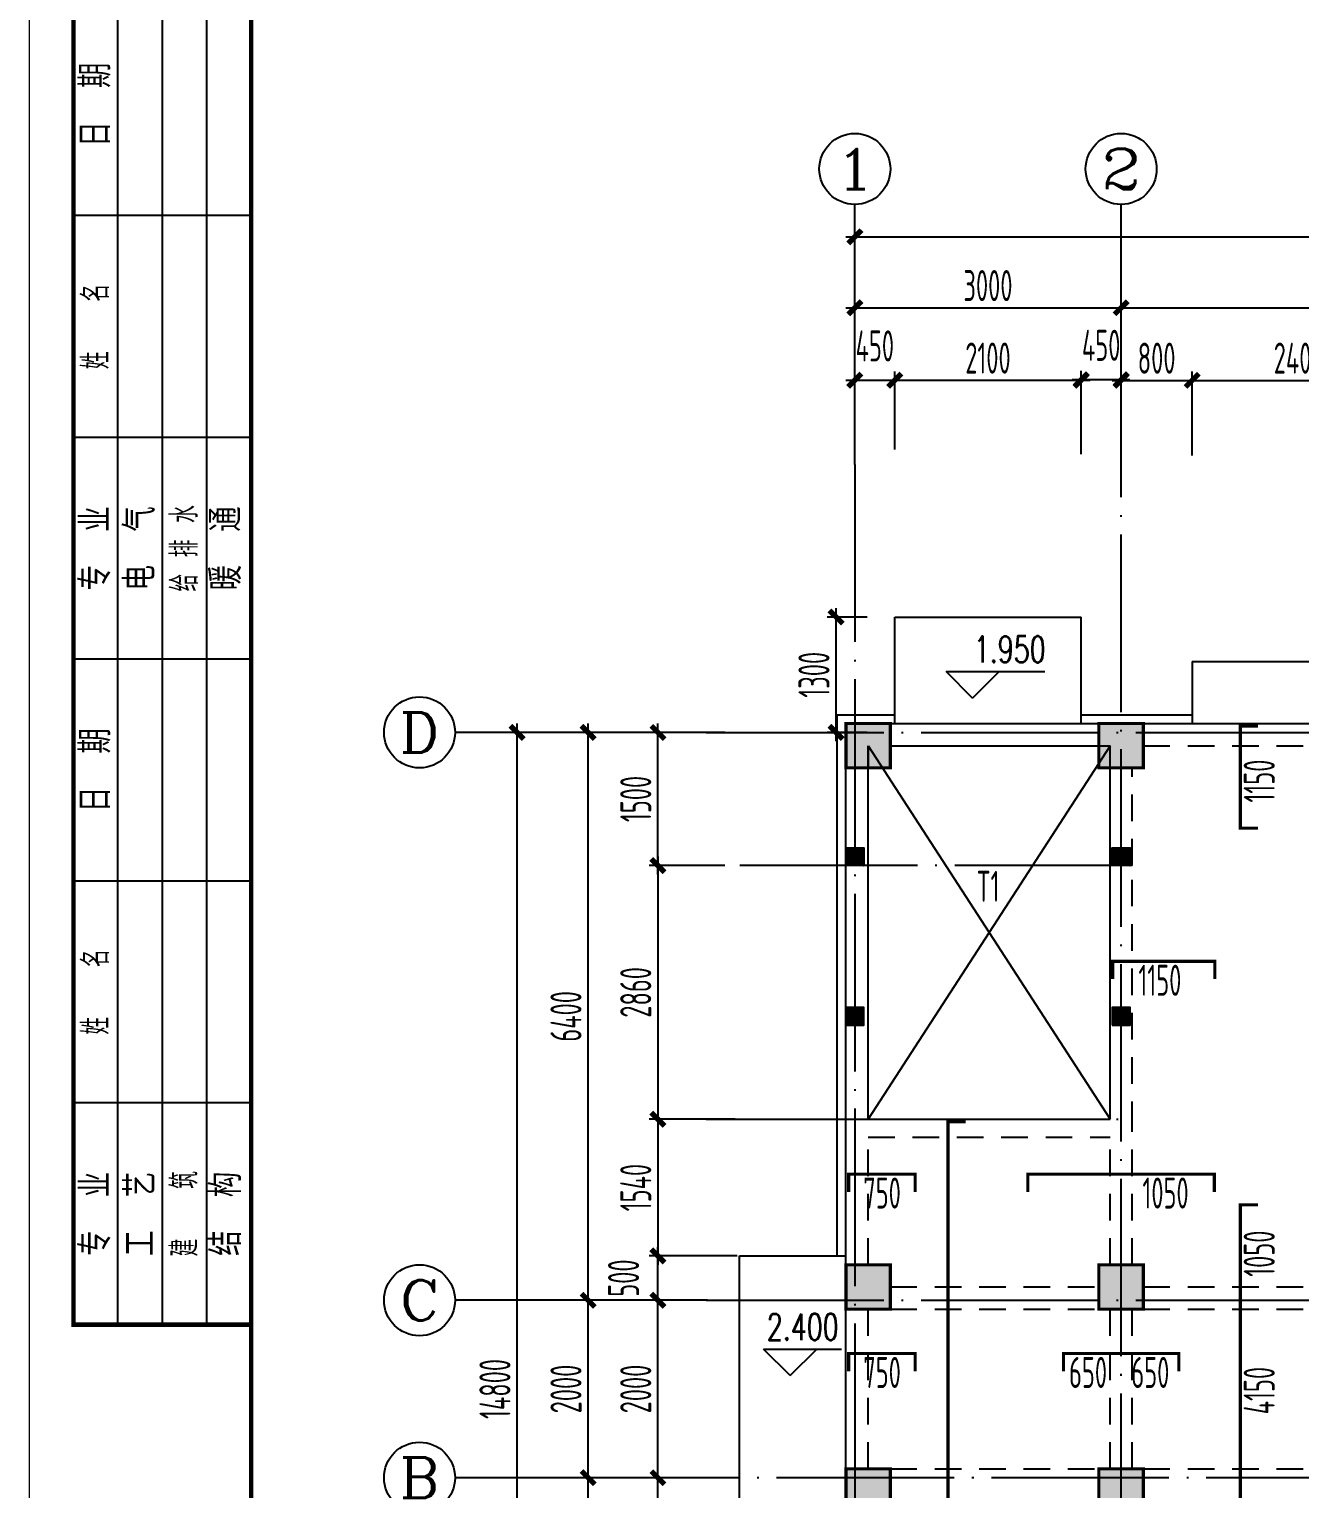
# Model space of a CAD drawing. Extents: x -472319 to -112444, y -516749 to -5704.
# Drawn here: x -311995 to -297681, y -56256 to -39805 of the extents above; entities that cross this region are included whole.
import ezdxf
from ezdxf.enums import TextEntityAlignment as Align

# ---------------------------------------------------------------- set-up
doc = ezdxf.new("R2010")
doc.units = 0
doc.header["$LTSCALE"] = 100
doc.header["$MEASUREMENT"] = 0
for name, pattern in [('3', [5, 3, -2]), ('CENTER', [2, 1.25, -0.25, 0.25, -0.25]), ('DOTE', [2.42, 2, -0.2, 0.02, -0.2])]:
    doc.linetypes.add(name, pattern=pattern)
for name, color, linetype in [('1301', 24, 'Continuous'), ('1305', 1, 'Continuous'), ('1306', 94, 'Continuous'), ('1307', 7, 'Continuous'), ('AXIS', 3, 'Continuous'), ('AXIS_TEXT', 7, 'Continuous'), ('COLUMN', 9, 'Continuous'), ('DIM_ELEV', 3, 'Continuous'), ('DOTE', 1, 'CENTER'), ('FRAME', 3, 'Continuous'), ('PUB_TEXT', 7, 'Continuous'), ('S_BEAM', 4, 'Continuous'), ('S_BEAMDASH', 134, '3'), ('S_CL', 2, 'Continuous'), ('填充', 8, 'Continuous'), ('第三道尺寸线', 4, 'Continuous'), ('零厚板', 7, 'Continuous')]:
    doc.layers.add(name, color=color, linetype=linetype)
doc.styles.add('_TCH_AXIS', font='COMPLEX', dxfattribs={"bigfont": 'GBCBIG'})
doc.styles.add('_TCH_DIM', font='SIMPLEX', dxfattribs={"bigfont": 'GBCBIG'})
doc.styles.add('COMPLEX', font='COMPLEX')
doc.styles.add('dxfs', font='txt.shx', dxfattribs={"width": 0.7, "bigfont": 'dxfs.shx'})
doc.styles.add('HZ', font='tssdeng.shx', dxfattribs={"width": 0.6, "height": 350, "bigfont": 'a.shx'})
doc.styles.get("Standard").update_dxf_attribs({"font": 'tssdeng.shx', "width": 0.6, "bigfont": 'a.shx'})
doc.dimstyles.new('DIMN', dxfattribs={"dimtxt": 350, "dimasz": 150, "dimexe": 100, "dimexo": 100, "dimgap": 75, "dimtad": 1, "dimdec": 0, "dimzin": 0, "dimdsep": 46, "dimtxsty": 'HZ', "dimblk": 'ARCHTICK', "dimcen": 0.09, "dimdle": 100, "dimclrd": 3, "dimclre": 3, "dimclrt": 7, "dimazin": 2, "dimtfac": 1, "dimtdec": 0, "dimtmove": 2, "dimatfit": 3, "dimldrblk": 'ARCHTICK', "dimfxl": 1, "dimtolj": 1, "dimtzin": 0, "dimarcsym": 0})

# ---------------------------------------------------------------- blocks, each defined once
blk = doc.blocks.new('_ArchTick')
at = {"color": 0, "linetype": 'ByBlock', "const_width": 0.4}
blk.add_lwpolyline([(-0.5, -0.5), (0.5, 0.5)], dxfattribs=at)
blk = doc.blocks.new('*D564')
at = {"layer": 'AXIS', "color": 3, "lineweight": -2, "transparency": 16777216}
for p, q in [((-302694, -44611), (-302694, -42845)), ((-299694, -44611), (-299694, -42845)), ((-302794, -42945), (-299594, -42945))]:
    blk.add_line(p, q, dxfattribs=at)
at = {"layer": 'Defpoints', "color": 0, "transparency": 16777216}
for p in [(-299694, -42945), (-302694, -44711), (-299694, -44711)]:
    blk.add_point(p, dxfattribs=at)
at = {"layer": 'AXIS', "color": 3, "lineweight": -2, "transparency": 16777216, "xscale": 150, "yscale": 150, "zscale": 150, "rotation": 180}
blk.add_blockref('_ArchTick', (-302694, -42945), dxfattribs=at)
at = {"layer": 'AXIS', "color": 3, "lineweight": -2, "transparency": 16777216, "xscale": 150, "yscale": 150, "zscale": 150}
blk.add_blockref('_ArchTick', (-299694, -42945), dxfattribs=at)
at = {"layer": 'AXIS', "color": 7, "transparency": 16777216, "insert": (-301194, -42695), "char_height": 350, "attachment_point": 5, "style": 'HZ'}
blk.add_mtext('\\A1;3000', dxfattribs=at)
blk = doc.blocks.new('*D565')
at = {"layer": 'AXIS', "color": 3, "lineweight": -2, "transparency": 16777216}
for p, q in [((-299694, -44611), (-299694, -42845)), ((-292394, -44611), (-292394, -42845)), ((-299794, -42945), (-292294, -42945))]:
    blk.add_line(p, q, dxfattribs=at)
at = {"layer": 'Defpoints', "color": 0, "transparency": 16777216}
for p in [(-292394, -42945), (-299694, -44711), (-292394, -44711)]:
    blk.add_point(p, dxfattribs=at)
at = {"layer": 'AXIS', "color": 3, "lineweight": -2, "transparency": 16777216, "xscale": 150, "yscale": 150, "zscale": 150, "rotation": 180}
blk.add_blockref('_ArchTick', (-299694, -42945), dxfattribs=at)
at = {"layer": 'AXIS', "color": 3, "lineweight": -2, "transparency": 16777216, "xscale": 150, "yscale": 150, "zscale": 150}
blk.add_blockref('_ArchTick', (-292394, -42945), dxfattribs=at)
at = {"layer": 'AXIS', "color": 7, "transparency": 16777216, "insert": (-296044, -42695), "char_height": 350, "attachment_point": 5, "style": 'HZ'}
blk.add_mtext('\\A1;7300', dxfattribs=at)
blk = doc.blocks.new('*D574')
at = {"layer": 'AXIS', "color": 3, "lineweight": -2, "transparency": 16777216}
for p, q in [((-302694, -44611), (-302694, -42045)), ((-242894, -44611), (-242894, -42045)), ((-302794, -42145), (-242794, -42145))]:
    blk.add_line(p, q, dxfattribs=at)
at = {"layer": 'Defpoints', "color": 0, "transparency": 16777216}
for p in [(-242894, -42145), (-302694, -44711), (-242894, -44711)]:
    blk.add_point(p, dxfattribs=at)
at = {"layer": 'AXIS', "color": 3, "lineweight": -2, "transparency": 16777216, "xscale": 150, "yscale": 150, "zscale": 150, "rotation": 180}
blk.add_blockref('_ArchTick', (-302694, -42145), dxfattribs=at)
at = {"layer": 'AXIS', "color": 3, "lineweight": -2, "transparency": 16777216, "xscale": 150, "yscale": 150, "zscale": 150}
blk.add_blockref('_ArchTick', (-242894, -42145), dxfattribs=at)
at = {"layer": 'AXIS', "color": 7, "transparency": 16777216, "insert": (-272794, -41895), "char_height": 350, "attachment_point": 5, "style": 'HZ'}
blk.add_mtext('\\A1;59800', dxfattribs=at)
blk = doc.blocks.new('*D575')
at = {"layer": 'AXIS', "color": 3, "lineweight": -2, "transparency": 16777216}
for p, q in [((-305698, -62631), (-305698, -56031)), ((-304468, -56131), (-305798, -56131)), ((-304468, -62531), (-305798, -62531))]:
    blk.add_line(p, q, dxfattribs=at)
at = {"layer": 'Defpoints', "color": 0, "transparency": 16777216}
for p in [(-305698, -56131), (-304368, -56131), (-304368, -62531)]:
    blk.add_point(p, dxfattribs=at)
at = {"layer": 'AXIS', "color": 3, "lineweight": -2, "transparency": 16777216, "xscale": 150, "yscale": 150, "zscale": 150}
for p, rotation in [((-305698, -56131), 90), ((-305698, -62531), 270)]:
    blk.add_blockref('_ArchTick', p, dxfattribs=dict(at, rotation=rotation))
at = {"layer": 'AXIS', "color": 7, "transparency": 16777216, "insert": (-305948, -59331), "char_height": 350, "attachment_point": 5, "rotation": 90, "style": 'HZ'}
blk.add_mtext('\\A1;6400', dxfattribs=at)
blk = doc.blocks.new('*D576')
at = {"layer": 'AXIS', "color": 3, "lineweight": -2, "transparency": 16777216}
for p, q in [((-305698, -56231), (-305698, -54031)), ((-304468, -54131), (-305798, -54131)), ((-304468, -56131), (-305798, -56131))]:
    blk.add_line(p, q, dxfattribs=at)
at = {"layer": 'Defpoints', "color": 0, "transparency": 16777216}
for p in [(-305698, -54131), (-304368, -54131), (-304368, -56131)]:
    blk.add_point(p, dxfattribs=at)
at = {"layer": 'AXIS', "color": 3, "lineweight": -2, "transparency": 16777216, "xscale": 150, "yscale": 150, "zscale": 150}
for p, rotation in [((-305698, -54131), 90), ((-305698, -56131), 270)]:
    blk.add_blockref('_ArchTick', p, dxfattribs=dict(at, rotation=rotation))
at = {"layer": 'AXIS', "color": 7, "transparency": 16777216, "insert": (-305948, -55131), "char_height": 350, "attachment_point": 5, "rotation": 90, "style": 'HZ'}
blk.add_mtext('\\A1;2000', dxfattribs=at)
blk = doc.blocks.new('*D577')
at = {"layer": 'AXIS', "color": 3, "lineweight": -2, "transparency": 16777216}
for p, q in [((-305698, -54231), (-305698, -47631)), ((-304468, -47731), (-305798, -47731)), ((-304468, -54131), (-305798, -54131))]:
    blk.add_line(p, q, dxfattribs=at)
at = {"layer": 'Defpoints', "color": 0, "transparency": 16777216}
for p in [(-305698, -47731), (-304368, -47731), (-304368, -54131)]:
    blk.add_point(p, dxfattribs=at)
at = {"layer": 'AXIS', "color": 3, "lineweight": -2, "transparency": 16777216, "xscale": 150, "yscale": 150, "zscale": 150}
for p, rotation in [((-305698, -47731), 90), ((-305698, -54131), 270)]:
    blk.add_blockref('_ArchTick', p, dxfattribs=dict(at, rotation=rotation))
at = {"layer": 'AXIS', "color": 7, "transparency": 16777216, "insert": (-305948, -50931), "char_height": 350, "attachment_point": 5, "rotation": 90, "style": 'HZ'}
blk.add_mtext('\\A1;6400', dxfattribs=at)
blk = doc.blocks.new('*D578')
at = {"layer": 'AXIS', "color": 3, "lineweight": -2, "transparency": 16777216}
for p, q in [((-306498, -62631), (-306498, -47631)), ((-304468, -47731), (-306598, -47731)), ((-304468, -62531), (-306598, -62531))]:
    blk.add_line(p, q, dxfattribs=at)
at = {"layer": 'Defpoints', "color": 0, "transparency": 16777216}
for p in [(-306498, -47731), (-304368, -47731), (-304368, -62531)]:
    blk.add_point(p, dxfattribs=at)
at = {"layer": 'AXIS', "color": 3, "lineweight": -2, "transparency": 16777216, "xscale": 150, "yscale": 150, "zscale": 150}
for p, rotation in [((-306498, -47731), 90), ((-306498, -62531), 270)]:
    blk.add_blockref('_ArchTick', p, dxfattribs=dict(at, rotation=rotation))
at = {"layer": 'AXIS', "color": 7, "transparency": 16777216, "insert": (-306748, -55131), "char_height": 350, "attachment_point": 5, "rotation": 90, "style": 'HZ'}
blk.add_mtext('\\A1;14800', dxfattribs=at)
blk = doc.blocks.new('_AXISO')
blk.add_circle((0, 0), 0.5)
at = {"layer": 'AXIS_TEXT', "style": 'COMPLEX', "width": 1.041667}
blk.add_attdef('A', text='', height=0.56, dxfattribs=at).set_placement((-0.25, -0.28), (0.25, -0.28), align=Align.FIT)
blk = doc.blocks.new('*D603')
at = {"layer": '1301', "color": 3, "lineweight": -2, "transparency": 16777216}
for p, q in [((-304041, -52091), (-305012, -52091)), ((-304912, -51991), (-304912, -53731)), ((-304019, -53631), (-305012, -53631))]:
    blk.add_line(p, q, dxfattribs=at)
at = {"layer": 'Defpoints', "color": 0, "transparency": 16777216}
for p in [(-303941, -52091), (-304912, -53631), (-303919, -53631)]:
    blk.add_point(p, dxfattribs=at)
at = {"layer": '1301', "color": 3, "lineweight": -2, "transparency": 16777216, "xscale": 150, "yscale": 150, "zscale": 150}
for p, rotation in [((-304912, -52091), 90), ((-304912, -53631), 270)]:
    blk.add_blockref('_ArchTick', p, dxfattribs=dict(at, rotation=rotation))
at = {"layer": '1301', "color": 7, "transparency": 16777216, "insert": (-305162, -52861), "char_height": 350, "attachment_point": 5, "rotation": 90, "style": 'HZ'}
blk.add_mtext('\\A1;1540', dxfattribs=at)
blk = doc.blocks.new('*D646')
at = {"layer": 'Defpoints', "color": 0, "transparency": 16777216}
for p in [(-302904, -46431), (-302454, -46431), (-302454, -47731)]:
    blk.add_point(p, dxfattribs=at)
at = {"layer": '第三道尺寸线', "color": 3, "lineweight": -2, "transparency": 16777216}
for p, q in [((-302904, -47831), (-302904, -46331)), ((-302554, -46431), (-303004, -46431)), ((-302554, -47731), (-303004, -47731))]:
    blk.add_line(p, q, dxfattribs=at)
at = {"layer": '第三道尺寸线', "color": 3, "lineweight": -2, "transparency": 16777216, "xscale": 150, "yscale": 150, "zscale": 150}
for p, rotation in [((-302904, -46431), 90), ((-302904, -47731), 270)]:
    blk.add_blockref('_ArchTick', p, dxfattribs=dict(at, rotation=rotation))
at = {"layer": '第三道尺寸线', "color": 7, "transparency": 16777216, "insert": (-303154, -47081), "char_height": 350, "attachment_point": 5, "rotation": 90, "style": 'HZ'}
blk.add_mtext('\\A1;1300', dxfattribs=at)
blk = doc.blocks.new('*D652')
at = {"layer": 'Defpoints', "color": 0, "transparency": 16777216}
for p in [(-304912, -56131), (-304254, -56131), (-304254, -58731)]:
    blk.add_point(p, dxfattribs=at)
at = {"layer": '第三道尺寸线', "color": 3, "lineweight": -2, "transparency": 16777216}
for p, q in [((-304912, -58831), (-304912, -56031)), ((-304354, -56131), (-305012, -56131)), ((-304354, -58731), (-305012, -58731))]:
    blk.add_line(p, q, dxfattribs=at)
at = {"layer": '第三道尺寸线', "color": 3, "lineweight": -2, "transparency": 16777216, "xscale": 150, "yscale": 150, "zscale": 150}
for p, rotation in [((-304912, -56131), 90), ((-304912, -58731), 270)]:
    blk.add_blockref('_ArchTick', p, dxfattribs=dict(at, rotation=rotation))
at = {"layer": '第三道尺寸线', "color": 7, "transparency": 16777216, "insert": (-305162, -57431), "char_height": 350, "attachment_point": 5, "rotation": 90, "style": 'HZ'}
blk.add_mtext('\\A1;2600', dxfattribs=at)
blk = doc.blocks.new('*D653')
at = {"layer": 'Defpoints', "color": 0, "transparency": 16777216}
for p in [(-304912, -54131), (-304254, -54131), (-304254, -56131)]:
    blk.add_point(p, dxfattribs=at)
at = {"layer": '第三道尺寸线', "color": 3, "lineweight": -2, "transparency": 16777216}
for p, q in [((-304912, -56231), (-304912, -54031)), ((-304354, -54131), (-305012, -54131)), ((-304354, -56131), (-305012, -56131))]:
    blk.add_line(p, q, dxfattribs=at)
at = {"layer": '第三道尺寸线', "color": 3, "lineweight": -2, "transparency": 16777216, "xscale": 150, "yscale": 150, "zscale": 150}
for p, rotation in [((-304912, -54131), 90), ((-304912, -56131), 270)]:
    blk.add_blockref('_ArchTick', p, dxfattribs=dict(at, rotation=rotation))
at = {"layer": '第三道尺寸线', "color": 7, "transparency": 16777216, "insert": (-305162, -55131), "char_height": 350, "attachment_point": 5, "rotation": 90, "style": 'HZ'}
blk.add_mtext('\\A1;2000', dxfattribs=at)
blk = doc.blocks.new('*D654')
at = {"layer": 'Defpoints', "color": 0, "transparency": 16777216}
for p in [(-304912, -53631), (-304254, -53631), (-304254, -54131)]:
    blk.add_point(p, dxfattribs=at)
at = {"layer": '第三道尺寸线', "color": 3, "lineweight": -2, "transparency": 16777216}
for p, q in [((-304912, -54231), (-304912, -53531)), ((-304354, -53631), (-305012, -53631)), ((-304354, -54131), (-305012, -54131))]:
    blk.add_line(p, q, dxfattribs=at)
at = {"layer": '第三道尺寸线', "color": 3, "lineweight": -2, "transparency": 16777216, "xscale": 150, "yscale": 150, "zscale": 150}
for p, rotation in [((-304912, -53631), 90), ((-304912, -54131), 270)]:
    blk.add_blockref('_ArchTick', p, dxfattribs=dict(at, rotation=rotation))
at = {"layer": '第三道尺寸线', "color": 7, "transparency": 16777216, "insert": (-305299, -53881), "char_height": 350, "attachment_point": 5, "rotation": 90, "style": 'HZ'}
blk.add_mtext('\\A1;500', dxfattribs=at)
blk = doc.blocks.new('*D659')
at = {"layer": '1301', "color": 3, "lineweight": -2, "transparency": 16777216}
for p, q in [((-302244, -44526), (-302244, -43662)), ((-300144, -44596), (-300144, -43662)), ((-302344, -43762), (-300044, -43762))]:
    blk.add_line(p, q, dxfattribs=at)
at = {"layer": 'Defpoints', "color": 0, "transparency": 16777216}
for p in [(-300144, -43762), (-302244, -44626), (-300144, -44696)]:
    blk.add_point(p, dxfattribs=at)
at = {"layer": '1301', "color": 3, "lineweight": -2, "transparency": 16777216, "xscale": 150, "yscale": 150, "zscale": 150, "rotation": 180}
blk.add_blockref('_ArchTick', (-302244, -43762), dxfattribs=at)
at = {"layer": '1301', "color": 3, "lineweight": -2, "transparency": 16777216, "xscale": 150, "yscale": 150, "zscale": 150}
blk.add_blockref('_ArchTick', (-300144, -43762), dxfattribs=at)
at = {"layer": '1301', "color": 7, "transparency": 16777216, "insert": (-301194, -43512), "char_height": 350, "attachment_point": 5, "style": 'HZ'}
blk.add_mtext('\\A1;2100', dxfattribs=at)
blk = doc.blocks.new('*D657')
at = {"layer": '1301', "color": 3, "lineweight": -2, "transparency": 16777216}
for p, q in [((-302694, -44526), (-302694, -43662)), ((-302244, -44541), (-302244, -43662)), ((-302794, -43762), (-302144, -43762))]:
    blk.add_line(p, q, dxfattribs=at)
at = {"layer": 'Defpoints', "color": 0, "transparency": 16777216}
for p in [(-302244, -43762), (-302694, -44626), (-302244, -44641)]:
    blk.add_point(p, dxfattribs=at)
at = {"layer": '1301', "color": 3, "lineweight": -2, "transparency": 16777216, "xscale": 150, "yscale": 150, "zscale": 150, "rotation": 180}
blk.add_blockref('_ArchTick', (-302694, -43762), dxfattribs=at)
at = {"layer": '1301', "color": 3, "lineweight": -2, "transparency": 16777216, "xscale": 150, "yscale": 150, "zscale": 150}
blk.add_blockref('_ArchTick', (-302244, -43762), dxfattribs=at)
at = {"layer": '1301', "color": 7, "transparency": 16777216, "insert": (-302469, -43375), "char_height": 350, "attachment_point": 5, "style": 'HZ'}
blk.add_mtext('\\A1;450', dxfattribs=at)
blk = doc.blocks.new('*D658')
at = {"layer": '1301', "color": 3, "lineweight": -2, "transparency": 16777216}
for p, q in [((-300244, -43755), (-299594, -43755)), ((-300144, -44519), (-300144, -43655)), ((-299694, -44534), (-299694, -43655))]:
    blk.add_line(p, q, dxfattribs=at)
at = {"layer": 'Defpoints', "color": 0, "transparency": 16777216}
for p in [(-299694, -43755), (-300144, -44619), (-299694, -44634)]:
    blk.add_point(p, dxfattribs=at)
at = {"layer": '1301', "color": 3, "lineweight": -2, "transparency": 16777216, "xscale": 150, "yscale": 150, "zscale": 150, "rotation": 180}
blk.add_blockref('_ArchTick', (-300144, -43755), dxfattribs=at)
at = {"layer": '1301', "color": 3, "lineweight": -2, "transparency": 16777216, "xscale": 150, "yscale": 150, "zscale": 150}
blk.add_blockref('_ArchTick', (-299694, -43755), dxfattribs=at)
at = {"layer": '1301', "color": 7, "transparency": 16777216, "insert": (-299919, -43368), "char_height": 350, "attachment_point": 5, "style": 'HZ'}
blk.add_mtext('\\A1;450', dxfattribs=at)
blk = doc.blocks.new('*D690')
at = {"layer": '1301', "color": 3, "lineweight": -2, "transparency": 16777216}
for p, q in [((-298894, -44611), (-298894, -43663)), ((-296494, -44611), (-296494, -43663)), ((-298994, -43763), (-296394, -43763))]:
    blk.add_line(p, q, dxfattribs=at)
at = {"layer": 'Defpoints', "color": 0, "transparency": 16777216}
for p in [(-296494, -43763), (-298894, -44711), (-296494, -44711)]:
    blk.add_point(p, dxfattribs=at)
at = {"layer": '1301', "color": 3, "lineweight": -2, "transparency": 16777216, "xscale": 150, "yscale": 150, "zscale": 150, "rotation": 180}
blk.add_blockref('_ArchTick', (-298894, -43763), dxfattribs=at)
at = {"layer": '1301', "color": 3, "lineweight": -2, "transparency": 16777216, "xscale": 150, "yscale": 150, "zscale": 150}
blk.add_blockref('_ArchTick', (-296494, -43763), dxfattribs=at)
at = {"layer": '1301', "color": 7, "transparency": 16777216, "insert": (-297694, -43513), "char_height": 350, "attachment_point": 5, "style": 'HZ'}
blk.add_mtext('\\A1;2400', dxfattribs=at)
blk = doc.blocks.new('*D691')
at = {"layer": '1301', "color": 3, "lineweight": -2, "transparency": 16777216}
for p, q in [((-299694, -44611), (-299694, -43663)), ((-298894, -44611), (-298894, -43663)), ((-299794, -43763), (-298794, -43763))]:
    blk.add_line(p, q, dxfattribs=at)
at = {"layer": 'Defpoints', "color": 0, "transparency": 16777216}
for p in [(-298894, -43763), (-299694, -44711), (-298894, -44711)]:
    blk.add_point(p, dxfattribs=at)
at = {"layer": '1301', "color": 3, "lineweight": -2, "transparency": 16777216, "xscale": 150, "yscale": 150, "zscale": 150, "rotation": 180}
blk.add_blockref('_ArchTick', (-299694, -43763), dxfattribs=at)
at = {"layer": '1301', "color": 3, "lineweight": -2, "transparency": 16777216, "xscale": 150, "yscale": 150, "zscale": 150}
blk.add_blockref('_ArchTick', (-298894, -43763), dxfattribs=at)
at = {"layer": '1301', "color": 7, "transparency": 16777216, "insert": (-299294, -43513), "char_height": 350, "attachment_point": 5, "style": 'HZ'}
blk.add_mtext('\\A1;800', dxfattribs=at)
blk = doc.blocks.new('*D736')
at = {"layer": 'Defpoints', "color": 0, "transparency": 16777216}
for p in [(-304912, -47731), (-304058, -47731), (-304058, -49231)]:
    blk.add_point(p, dxfattribs=at)
at = {"layer": '填充', "color": 3, "lineweight": -2, "transparency": 16777216}
for p, q in [((-304912, -49331), (-304912, -47631)), ((-304158, -47731), (-305012, -47731)), ((-304158, -49231), (-305012, -49231))]:
    blk.add_line(p, q, dxfattribs=at)
at = {"layer": '填充', "color": 3, "lineweight": -2, "transparency": 16777216, "xscale": 150, "yscale": 150, "zscale": 150}
for p, rotation in [((-304912, -47731), 90), ((-304912, -49231), 270)]:
    blk.add_blockref('_ArchTick', p, dxfattribs=dict(at, rotation=rotation))
at = {"layer": '填充', "color": 7, "transparency": 16777216, "insert": (-305162, -48481), "char_height": 350, "attachment_point": 5, "rotation": 90, "style": 'HZ'}
blk.add_mtext('\\A1;1500', dxfattribs=at)
blk = doc.blocks.new('*D737')
at = {"layer": 'Defpoints', "color": 0, "transparency": 16777216}
for p in [(-304158, -49231), (-304912, -52091), (-304158, -52091)]:
    blk.add_point(p, dxfattribs=at)
at = {"layer": '填充', "color": 3, "lineweight": -2, "transparency": 16777216}
for p, q in [((-304912, -49131), (-304912, -52191)), ((-304258, -49231), (-305012, -49231)), ((-304258, -52091), (-305012, -52091))]:
    blk.add_line(p, q, dxfattribs=at)
at = {"layer": '填充', "color": 3, "lineweight": -2, "transparency": 16777216, "xscale": 150, "yscale": 150, "zscale": 150}
for p, rotation in [((-304912, -49231), 90), ((-304912, -52091), 270)]:
    blk.add_blockref('_ArchTick', p, dxfattribs=dict(at, rotation=rotation))
at = {"layer": '填充', "color": 7, "transparency": 16777216, "insert": (-305162, -50661), "char_height": 350, "attachment_point": 5, "rotation": 90, "style": 'HZ'}
blk.add_mtext('\\A1;2860', dxfattribs=at)
blk = doc.blocks.new('A$C20674F94')
at = {"layer": 'FRAME', "lineweight": 18}
blk.add_line((0, 59400), (0, 0), dxfattribs=at)
at = {"layer": 'FRAME'}
blk.add_line((2500, 58400), (2500, 1000), dxfattribs=at)
at = {"layer": 'FRAME', "const_width": 50}
for points in [[(2500, 58400), (500, 58400), (500, 35900), (2500, 35900)], [(2500, 58400), (83100, 58400), (83100, 1000), (2500, 1000), (2500, 58400)]]:
    blk.add_lwpolyline(points, dxfattribs=at)
at = {"layer": 'FRAME'}
for points in [[(1000, 35900), (1000, 58400)], [(1500, 35900), (1500, 58400)], [(2000, 35900), (2000, 58400)], [(2500, 48400), (500, 48400)], [(2500, 45900), (500, 45900)], [(2500, 43400), (500, 43400)], [(2500, 40900), (500, 40900)], [(2500, 38400), (500, 38400)]]:
    blk.add_lwpolyline(points, dxfattribs=at)
at = {"layer": 'FRAME', "char_height": 300, "attachment_point": 5, "rotation": 90, "style": 'dxfs'}
for s, insert, width in [('{\\f宋体|b0|i0|c134|p2;日\\Ftxt.shx,dxfs.shx|c134;  \\f宋体|b0|i0|c134|p2;期}', (750, 49650), 1132.5), ('姓   名', (750, 47150), 1185), ('{\\f宋体|b0|i0|c134|p2;专\\Ftxt.shx,dxfs.shx|c134;  \\f宋体|b0|i0|c134|p2;业}', (750, 44650), 1203.38), ('{\\f宋体|b0|i0|c134|p2;电\\Ftxt.shx,dxfs.shx|c134;  \\f宋体|b0|i0|c134|p2;气}', (1250, 44650), 1182.38), ('给 排 水', (1750, 44650), 1352.62), ('{\\f宋体|b0|i0|c134|p2;暖\\Ftxt.shx,dxfs.shx|c134;  \\f宋体|b0|i0|c134|p2;通}', (2220, 44650), 1200.75), ('{\\f宋体|b0|i0|c134|p2;日\\Ftxt.shx,dxfs.shx|c134;  \\f宋体|b0|i0|c134|p2;期}', (750, 42150), 1132.5), ('姓   名', (750, 39650), 1185), ('{\\f宋体|b0|i0|c134|p2;专\\Ftxt.shx,dxfs.shx|c134;  \\f宋体|b0|i0|c134|p2;业}', (750, 37150), 1203.38), ('{\\f宋体|b0|i0|c134|p2;工\\Ftxt.shx,dxfs.shx|c134;  \\f宋体|b0|i0|c134|p2;艺}', (1250, 37150), 1177.12), ('建   筑', (1750, 37150), 1206), ('{\\f宋体|b0|i0|c134|p2;结\\Ftxt.shx,dxfs.shx|c134;  \\f宋体|b0|i0|c134|p2;构\\P}', (2220, 37150), 1192.88)]:
    blk.add_mtext(s, dxfattribs=dict(at, insert=insert, width=width))

msp = doc.modelspace()

# ---------------------------------------------------------------- hatches: boundary and pattern name
at = {"layer": 'COLUMN'}
h = msp.add_hatch(dxfattribs=at)
h.set_pattern_fill('ANSI31', color=0)
h.set_pattern_definition([(45, (-294031.32863, 136507.10955), (-0.08838834765, 0.08838834765), [])])
h.paths.add_polyline_path([(-302593.829, -49230.89), (-302793.829, -49230.89), (-302793.829, -49030.89), (-302593.829, -49030.89)])
h = msp.add_hatch(dxfattribs=at)
h.set_pattern_fill('ANSI31', color=0)
h.set_pattern_definition([(45, (-297031.32863, 136507.10955), (-0.08838834765, 0.08838834765), [])])
h.paths.add_polyline_path([(-299593.829, -49230.89), (-299793.829, -49230.89), (-299793.829, -49030.89), (-299593.829, -49030.89)])
h = msp.add_hatch(dxfattribs=at)
h.set_pattern_fill('ANSI31', color=0)
h.set_pattern_definition([(45, (-353831.33058, 134707.10809), (-0.08838834765, 0.08838834765), [])])
h.paths.add_polyline_path([(-302793.831, -51030.892), (-302593.831, -51030.892), (-302593.831, -50830.892), (-302793.831, -50830.892)])
h = msp.add_hatch(dxfattribs=at)
h.set_pattern_fill('ANSI31', color=0)
h.set_pattern_definition([(45, (-350831.33058, 134707.10809), (-0.08838834765, 0.08838834765), [])])
h.paths.add_polyline_path([(-299793.831, -51030.892), (-299593.831, -51030.892), (-299593.831, -50830.892), (-299793.831, -50830.892)])
at = {"layer": 'S_CL'}
h = msp.add_hatch(dxfattribs=at)
h.set_pattern_fill('ANSI31', color=256)
h.set_pattern_definition([(45, (110874.16938, 392414.60853), (-0.088388347648, 0.088388347648), [])])
h.paths.add_polyline_path([(-242793.829, -48130.89), (-242793.829, -47630.89), (-243293.829, -47630.89), (-243293.829, -48130.89)])
h.paths.add_polyline_path([(-242793.829, -54230.891), (-242793.829, -53730.891), (-243293.829, -53730.891), (-243293.829, -54230.891)])
h.paths.add_polyline_path([(-242793.829, -56530.891), (-242793.829, -56030.891), (-243293.829, -56030.891), (-243293.829, -56530.891)])
h.paths.add_polyline_path([(-242793.829, -62630.891), (-242793.829, -62130.891), (-243293.829, -62130.891), (-243293.829, -62630.891)])
h.paths.add_polyline_path([(-245643.829, -48130.89), (-245643.829, -47630.89), (-246143.829, -47630.89), (-246143.829, -48130.89)])
h.paths.add_polyline_path([(-245643.829, -54230.891), (-245643.829, -53730.891), (-246143.829, -53730.891), (-246143.829, -54230.891)])
h.paths.add_polyline_path([(-245643.829, -56530.891), (-245643.829, -56030.891), (-246143.829, -56030.891), (-246143.829, -56530.891)])
h.paths.add_polyline_path([(-245643.829, -62630.891), (-245643.829, -62130.891), (-246143.829, -62130.891), (-246143.829, -62630.891)])
h.paths.add_polyline_path([(-252943.829, -48130.89), (-252943.829, -47630.89), (-253443.829, -47630.89), (-253443.829, -48130.89)])
h.paths.add_polyline_path([(-252943.829, -54230.891), (-252943.829, -53730.891), (-253443.829, -53730.891), (-253443.829, -54230.891)])
h.paths.add_polyline_path([(-252943.829, -56530.891), (-252943.829, -56030.891), (-253443.829, -56030.891), (-253443.829, -56530.891)])
h.paths.add_polyline_path([(-252943.829, -62630.891), (-252943.829, -62130.891), (-253443.829, -62130.891), (-253443.829, -62630.891)])
h.paths.add_polyline_path([(-260243.829, -48130.89), (-260243.829, -47630.89), (-260743.829, -47630.89), (-260743.829, -48130.89)])
h.paths.add_polyline_path([(-260243.829, -54230.891), (-260243.829, -53730.891), (-260743.829, -53730.891), (-260743.829, -54230.891)])
h.paths.add_polyline_path([(-260243.829, -56530.891), (-260243.829, -56030.891), (-260743.829, -56030.891), (-260743.829, -56530.891)])
h.paths.add_polyline_path([(-260243.829, -62630.891), (-260243.829, -62130.891), (-260743.829, -62130.891), (-260743.829, -62630.891)])
h.paths.add_polyline_path([(-267543.829, -48130.89), (-267543.829, -47630.89), (-268043.829, -47630.89), (-268043.829, -48130.89)])
h.paths.add_polyline_path([(-267543.829, -54230.891), (-267543.829, -53730.891), (-268043.829, -53730.891), (-268043.829, -54230.891)])
h.paths.add_polyline_path([(-267543.829, -56530.891), (-267543.829, -56030.891), (-268043.829, -56030.891), (-268043.829, -56530.891)])
h.paths.add_polyline_path([(-267543.829, -62630.891), (-267543.829, -62030.891), (-268043.829, -62030.891), (-268043.829, -62630.891)])
h.paths.add_polyline_path([(-270543.829, -48130.89), (-270543.829, -47630.89), (-271043.829, -47630.89), (-271043.829, -48130.89)])
h.paths.add_polyline_path([(-270543.829, -54230.891), (-270543.829, -53730.891), (-271043.829, -53730.891), (-271043.829, -54230.891)])
h.paths.add_polyline_path([(-277543.831, -48230.89), (-277543.831, -47630.89), (-278043.831, -47630.89), (-278043.831, -48230.89)])
h.paths.add_polyline_path([(-277543.831, -54230.891), (-277543.831, -53730.891), (-278043.831, -53730.891), (-278043.831, -54230.891)])
h.paths.add_polyline_path([(-277543.831, -56530.891), (-277543.831, -56030.891), (-278043.831, -56030.891), (-278043.831, -56530.891)])
h.paths.add_polyline_path([(-277543.831, -62630.891), (-277543.831, -62030.891), (-278043.831, -62030.891), (-278043.831, -62630.891)])
h.paths.add_polyline_path([(-284843.831, -48130.89), (-284843.831, -47630.89), (-285343.831, -47630.89), (-285343.831, -48130.89)])
h.paths.add_polyline_path([(-284843.831, -54230.891), (-284843.831, -53730.891), (-285343.831, -53730.891), (-285343.831, -54230.891)])
h.paths.add_polyline_path([(-284843.831, -56530.891), (-284843.831, -56030.891), (-285343.831, -56030.891), (-285343.831, -56530.891)])
h.paths.add_polyline_path([(-284843.831, -62630.891), (-284843.831, -62130.891), (-285343.831, -62130.891), (-285343.831, -62630.891)])
h.paths.add_polyline_path([(-292143.831, -48130.89), (-292143.831, -47630.89), (-292643.831, -47630.89), (-292643.831, -48130.89)])
h.paths.add_polyline_path([(-292143.831, -54230.891), (-292143.831, -53730.891), (-292643.831, -53730.891), (-292643.831, -54230.891)])
h.paths.add_polyline_path([(-292143.831, -56530.891), (-292143.831, -56030.891), (-292643.831, -56030.891), (-292643.831, -56530.891)])
h.paths.add_polyline_path([(-292143.831, -62630.891), (-292143.831, -62130.891), (-292643.831, -62130.891), (-292643.831, -62630.891)])
h.paths.add_polyline_path([(-299443.831, -48130.89), (-299443.831, -47630.89), (-299943.831, -47630.89), (-299943.831, -48130.89)])
h.paths.add_polyline_path([(-299443.831, -54230.891), (-299443.831, -53730.891), (-299943.831, -53730.891), (-299943.831, -54230.891)])
h.paths.add_polyline_path([(-299443.831, -56530.891), (-299443.831, -56030.891), (-299943.831, -56030.891), (-299943.831, -56530.891)])
h.paths.add_polyline_path([(-299443.831, -62630.891), (-299443.831, -62130.891), (-299943.831, -62130.891), (-299943.831, -62630.891)])
h.paths.add_polyline_path([(-302293.831, -48130.89), (-302293.831, -47630.89), (-302793.831, -47630.89), (-302793.831, -48130.89)])
h.paths.add_polyline_path([(-302293.831, -54230.891), (-302293.831, -53730.891), (-302793.831, -53730.891), (-302793.831, -54230.891)])
h.paths.add_polyline_path([(-302293.831, -56530.891), (-302293.831, -56030.891), (-302793.831, -56030.891), (-302793.831, -56530.891)])
h.paths.add_polyline_path([(-302293.831, -62630.891), (-302293.831, -62130.891), (-302793.831, -62130.891), (-302793.831, -62630.891)])

# ---------------------------------------------------------------- linework, layer by layer
for p, q in [((-302243.829, -47630.891), (-302243.829, -46430.891)), ((-302243.829, -46430.891), (-300143.829, -46430.891)), ((-300143.829, -47630.891), (-300143.829, -46430.891)), ((-298893.829, -46930.89), (-296493.829, -46930.89)), ((-298893.829, -46930.89), (-298893.829, -47630.89)), ((-303993.829, -58730.891), (-303993.829, -53630.891)), ((-303993.829, -53630.891), (-302793.829, -53630.891))]:
    msp.add_line(p, q)
for points in [[(-302893.829, -53630.89), (-302893.829, -47530.89), (-302243.829, -47530.89)], [(-300143.829, -47530.89), (-298893.829, -47530.89)]]:
    msp.add_lwpolyline(points)
at = {"layer": '1305', "const_width": 35}
for points in [[(-298151.331, -48810.892), (-298351.331, -48810.892), (-298351.331, -47660.892), (-298151.331, -47660.892)], [(-299788.831, -50510.89), (-299788.831, -50310.89), (-298638.831, -50310.89), (-298638.831, -50510.89)], [(-301443.831, -57055.89), (-301643.831, -57055.89), (-301643.83, -52120.89), (-301443.83, -52120.89)], [(-302763.831, -52908.89), (-302763.831, -52708.89), (-302013.831, -52708.89), (-302013.831, -52908.89)], [(-300743.831, -52908.889), (-300743.831, -52708.889), (-298643.831, -52708.89), (-298643.831, -52908.89)], [(-298151.331, -57205.891), (-298351.331, -57205.891), (-298351.331, -53055.891), (-298151.331, -53055.891)], [(-302763.832, -54930.891), (-302763.832, -54730.891), (-302013.832, -54730.891), (-302013.832, -54930.891)], [(-300343.831, -54930.89), (-300343.831, -54730.89), (-299043.831, -54730.891), (-299043.831, -54930.891)]]:
    msp.add_lwpolyline(points, dxfattribs=at)
at = {"layer": 'AXIS'}
for p, q in [((-302693.829, -44711.242), (-302693.829, -41780.447)), ((-299693.829, -44711.242), (-299693.829, -41780.447)), ((-304367.647, -47730.89), (-307197.647, -47730.89)), ((-304367.647, -54130.89), (-307197.647, -54130.89)), ((-304367.647, -56130.89), (-307197.647, -56130.89))]:
    msp.add_line(p, q, dxfattribs=at)
at = {"layer": 'COLUMN', "color": 0}
for points in [[(-302593.829, -49230.89), (-302793.829, -49230.89), (-302793.829, -49030.89), (-302593.829, -49030.89)], [(-299593.829, -49230.89), (-299793.829, -49230.89), (-299793.829, -49030.89), (-299593.829, -49030.89)], [(-302793.831, -51030.892), (-302593.831, -51030.892), (-302593.831, -50830.892), (-302793.831, -50830.892)], [(-299793.831, -51030.892), (-299593.831, -51030.892), (-299593.831, -50830.892), (-299793.831, -50830.892)]]:
    msp.add_lwpolyline(points, close=True, dxfattribs=at)
at = {"layer": 'DIM_ELEV'}
for p, q in [((-301366.564, -47343.244), (-301666.564, -47043.244)), ((-301666.564, -47043.244), (-301066.564, -47043.244)), ((-301366.564, -47343.244), (-301066.564, -47043.244)), ((-301366.564, -47043.244), (-300553.564, -47043.244)), ((-303421.064, -54980.244), (-303721.064, -54680.244)), ((-303721.064, -54680.244), (-302845.499, -54680.244)), ((-303421.064, -54980.244), (-303121.064, -54680.244))]:
    msp.add_line(p, q, dxfattribs=at)
at = {"layer": 'DOTE', "linetype": 'DOTE', "ltscale": 10}
for p, q in [((-302693.829, -44711.242), (-302693.829, -66861.282)), ((-299693.829, -66861.282), (-299693.829, -44711.242)), ((-304367.647, -47730.89), (-241075.018, -47730.89)), ((-299568.829, -49230.89), (-304512.639, -49230.89)), ((-304367.647, -52090.89), (-299693.829, -52090.89)), ((-304367.647, -54130.89), (-241075.018, -54130.89)), ((-241075.018, -56130.89), (-304367.647, -56130.89))]:
    msp.add_line(p, q, dxfattribs=at)
at = {"layer": 'S_BEAM'}
for p, q in [((-302293.831, -47630.89), (-299943.831, -47630.89)), ((-299443.831, -47630.89), (-296043.831, -47630.89)), ((-302543.831, -52090.89), (-302543.831, -47880.89)), ((-302543.831, -47880.89), (-302543.831, -48130.89)), ((-302293.831, -47880.89), (-299818.831, -47880.89)), ((-299818.831, -52090.89), (-299818.831, -47880.89)), ((-299818.831, -47880.89), (-299818.831, -47880.89)), ((-302793.831, -49230.89), (-302793.831, -48130.89)), ((-302793.831, -52190.89), (-302793.831, -49230.89)), ((-302543.831, -52090.89), (-299818.831, -52090.89)), ((-302793.831, -53730.891), (-302793.831, -52190.89)), ((-302793.831, -56030.891), (-302793.831, -54230.891))]:
    msp.add_line(p, q, dxfattribs=at)
at = {"layer": 'S_BEAMDASH'}
for p, q in [((-299443.831, -47880.89), (-296143.831, -47880.89)), ((-299568.831, -49230.89), (-299568.831, -48130.89)), ((-299568.831, -52190.89), (-299568.831, -49230.89)), ((-302543.831, -53730.891), (-302543.831, -52290.89)), ((-302543.831, -52290.89), (-299818.831, -52290.89)), ((-299818.831, -53730.891), (-299818.831, -52290.89)), ((-299568.831, -53730.891), (-299568.831, -52190.89)), ((-302293.831, -53980.891), (-299943.831, -53980.891)), ((-299443.831, -53980.891), (-296143.831, -53980.891)), ((-302543.831, -56030.891), (-302543.831, -54230.891)), ((-302293.831, -54230.891), (-299943.831, -54230.891)), ((-299818.831, -56030.891), (-299818.831, -54230.891)), ((-299568.831, -56030.891), (-299568.831, -54230.891)), ((-299443.831, -54230.891), (-296143.831, -54230.891)), ((-302293.831, -56030.891), (-299943.831, -56030.891)), ((-299443.831, -56030.891), (-296143.831, -56030.891))]:
    msp.add_line(p, q, dxfattribs=at)
at = {"layer": 'S_CL', "const_width": 35}
for points in [[(-302293.831, -48130.89), (-302293.831, -47630.89), (-302793.831, -47630.89), (-302793.831, -48130.89)], [(-299443.831, -48130.89), (-299443.831, -47630.89), (-299943.831, -47630.89), (-299943.831, -48130.89)], [(-302293.831, -54230.891), (-302293.831, -53730.891), (-302793.831, -53730.891), (-302793.831, -54230.891)], [(-299443.831, -54230.891), (-299443.831, -53730.891), (-299943.831, -53730.891), (-299943.831, -54230.891)], [(-302293.831, -56530.891), (-302293.831, -56030.891), (-302793.831, -56030.891), (-302793.831, -56530.891)], [(-299443.831, -56530.891), (-299443.831, -56030.891), (-299943.831, -56030.891), (-299943.831, -56530.891)]]:
    msp.add_lwpolyline(points, close=True, dxfattribs=at)
at = {"layer": '零厚板'}
for p, q in [((-302543.831, -47880.89), (-299818.831, -52090.89)), ((-299818.831, -47880.89), (-302543.831, -52090.89))]:
    msp.add_line(p, q, dxfattribs=at)

# ---------------------------------------------------------------- block references
at = {"layer": 'AXIS'}
ref = msp.add_blockref('_AXISO', (-302693.829, -41380.447), dxfattribs=dict(at, xscale=800, yscale=800, zscale=800))
ref.add_attrib('A', '1', dxfattribs={"layer": 'AXIS_TEXT', "height": 452.548, "style": '_TCH_AXIS', "width": 2.333333}).set_placement((-302920.103, -41606.721), (-302467.554, -41606.721), align=Align.FIT)
ref = msp.add_blockref('_AXISO', (-299693.829, -41380.447), dxfattribs=dict(at, xscale=800, yscale=800, zscale=800))
ref.add_attrib('A', '2', dxfattribs={"layer": 'AXIS_TEXT', "height": 452.548, "style": '_TCH_AXIS', "width": 1.5}).set_placement((-299920.103, -41606.721), (-299467.554, -41606.721), align=Align.FIT)
ref = msp.add_blockref('_AXISO', (-307597.647, -47730.89), dxfattribs=dict(at, xscale=800, yscale=800, zscale=800))
ref.add_attrib('A', 'D', dxfattribs={"layer": 'AXIS_TEXT', "height": 452.548, "style": '_TCH_AXIS', "width": 1.235294}).set_placement((-307823.922, -47957.165), (-307371.373, -47957.165), align=Align.FIT)
ref = msp.add_blockref('_AXISO', (-307597.647, -54130.89), dxfattribs=dict(at, xscale=800, yscale=800, zscale=800))
ref.add_attrib('A', 'C', dxfattribs={"layer": 'AXIS_TEXT', "height": 452.548, "style": '_TCH_AXIS', "width": 1.4}).set_placement((-307823.922, -54357.165), (-307371.373, -54357.165), align=Align.FIT)
ref = msp.add_blockref('_AXISO', (-307597.647, -56130.89), dxfattribs=dict(at, xscale=800, yscale=800, zscale=800))
ref.add_attrib('A', 'B', dxfattribs={"layer": 'AXIS_TEXT', "height": 452.548, "style": '_TCH_AXIS', "width": 1.235294}).set_placement((-307823.922, -56357.165), (-307371.373, -56357.165), align=Align.FIT)
at = {"layer": '填充'}
msp.add_blockref('A$C20674F94', (-311995, -90306.5), dxfattribs=at)

# ---------------------------------------------------------------- texts
at = {"layer": '1306', "width": 0.6}
for s, p in [('1150', (-297962.931, -48520.892)), ('1050', (-297962.931, -53865.891)), ('4150', (-297962.931, -55415.891))]:
    msp.add_text(s, height=350, rotation=90, dxfattribs=at).set_placement(p)
for s, p in [('1150', (-299498.831, -50699.291)), ('750', (-302598.831, -53097.291)), ('1050', (-299453.831, -53097.291)), ('750', (-302598.832, -55119.292)), ('650', (-300280.831, -55119.292)), ('650', (-299578.831, -55119.292))]:
    msp.add_text(s, height=350, dxfattribs=at).set_placement(p)
at = {"layer": '1307', "width": 0.6}
msp.add_text('T1', height=350, dxfattribs=at).set_placement((-301322.208, -49640.829))
at = {"layer": 'PUB_TEXT', "style": '_TCH_DIM', "width": 0.705882}
for s, p in [('1.950', (-301353.564, -46943.244)), ('2.400', (-303685.499, -54580.244))]:
    msp.add_text(s, height=297.5, dxfattribs=at).set_placement(p)

# ---------------------------------------------------------------- dimensions: what is measured, and where the dimension line sits
at = {"layer": '1301', "color": 7}
for base, p1, p2, picture, middle in [((-302243.829, -43762.5), (-302693.829, -44626.242), (-302243.829, -44641.242), '*D657', (-302468.829, -43375)), ((-299693.829, -43755), (-300143.829, -44618.742), (-299693.829, -44633.742), '*D658', (-299918.829, -43367.5)), ((-300143.829, -43762.5), (-302243.829, -44626.242), (-300143.829, -44696.242), '*D659', (-301193.829, -43512.5))]:
    dim = msp.add_linear_dim(base=base, p1=p1, p2=p2, dimstyle='DIMN', override={"dimfxl": 100}, dxfattribs=at)
    dim.commit()
    dim.dimension.update_dxf_attribs({"geometry": picture, "text_midpoint": middle})
for base, p1, p2, angle, picture, middle in [((-298893.829, -43762.5), (-299693.829, -44711.242), (-298893.829, -44711.242), 180, '*D691', (-299293.829, -43512.5)), ((-296493.829, -43762.5), (-298893.829, -44711.242), (-296493.829, -44711.242), 180, '*D690', (-297693.829, -43512.5)), ((-304911.564, -53630.891), (-303940.564, -52090.89), (-303919.393, -53630.891), 90, '*D603', (-305161.564, -52860.891))]:
    dim = msp.add_linear_dim(base=base, p1=p1, p2=p2, angle=angle, dimstyle='DIMN', override={"dimfxl": 100}, dxfattribs=at)
    dim.commit()
    dim.dimension.update_dxf_attribs({"geometry": picture, "text_midpoint": middle})
at = {"layer": 'AXIS'}
for p1, p2, distance, picture, middle in [((-302693.829, -44711.242), (-242893.829, -44711.242), 2566.5, '*D574', (-272793.829, -41894.742)), ((-302693.829, -44711.242), (-299693.829, -44711.242), 1766.5, '*D564', (-301193.829, -42694.742)), ((-299693.829, -44711.242), (-292393.829, -44711.242), 1766.5, '*D565', (-296043.829, -42694.742)), ((-304367.647, -62530.89), (-304367.647, -47730.89), 2130, '*D578', (-306747.647, -55130.89)), ((-304367.647, -54130.89), (-304367.647, -47730.89), 1330, '*D577', (-305947.647, -50930.89)), ((-304367.647, -56130.89), (-304367.647, -54130.89), 1330, '*D576', (-305947.647, -55130.89)), ((-304367.647, -62530.89), (-304367.647, -56130.89), 1330, '*D575', (-305947.647, -59330.89))]:
    dim = msp.add_aligned_dim(p1=p1, p2=p2, distance=distance, dimstyle='DIMN', dxfattribs=at)
    dim.commit()
    dim.dimension.update_dxf_attribs({"geometry": picture, "text_midpoint": middle})
at = {"layer": '填充', "color": 7}
for base, p1, p2, picture, middle in [((-304911.564, -47730.89), (-304057.564, -49230.89), (-304057.564, -47730.89), '*D736', (-305161.564, -48480.89)), ((-304911.564, -52090.89), (-304157.564, -49230.89), (-304157.564, -52090.89), '*D737', (-305161.564, -50660.89))]:
    dim = msp.add_linear_dim(base=base, p1=p1, p2=p2, angle=90, dimstyle='DIMN', override={"dimfxl": 100}, dxfattribs=at)
    dim.commit()
    dim.dimension.update_dxf_attribs({"geometry": picture, "text_midpoint": middle})
at = {"layer": '第三道尺寸线'}
for p1, p2, distance, picture, middle in [((-302454.329, -47730.891), (-302454.329, -46430.891), 450, '*D646', (-303154.329, -47080.891)), ((-304254.329, -54130.891), (-304254.329, -53630.891), 657.236, '*D654', (-305299.064, -53880.891)), ((-304254.329, -56130.891), (-304254.329, -54130.891), 657.236, '*D653', (-305161.564, -55130.891)), ((-304254.329, -58730.891), (-304254.329, -56130.891), 657.236, '*D652', (-305161.564, -57430.891))]:
    dim = msp.add_aligned_dim(p1=p1, p2=p2, distance=distance, dimstyle='DIMN', dxfattribs=at)
    dim.commit()
    dim.dimension.update_dxf_attribs({"geometry": picture, "text_midpoint": middle})

doc.saveas('drawing.dxf')
